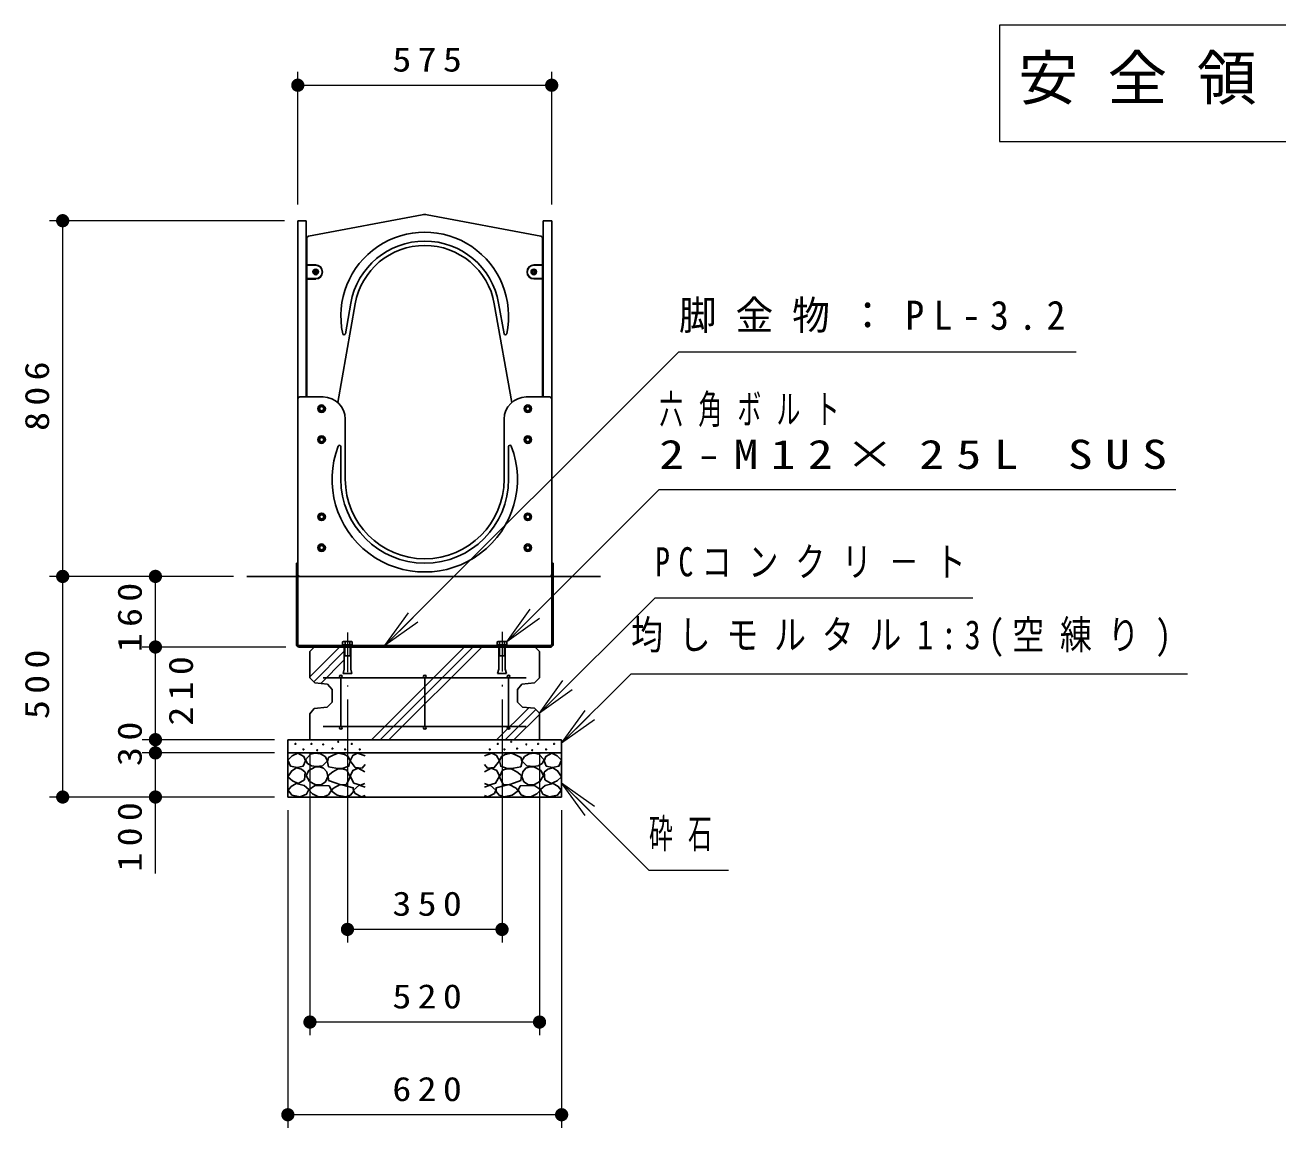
# Model space of a CAD drawing. Units: millimetres on the paper, scale 1:30. Extents: x -385 to 0, y -5 to 267.
# Drawn here: x -163 to -68.4, y 44.8 to 128.2 of the extents above; entities that cross this region are included whole.
import ezdxf

# ---------------------------------------------------------------- set-up
doc = ezdxf.new("R2010")
doc.units = ezdxf.units.MM
doc.linetypes.add('USER2', pattern=[6, 3, -1, 1, -1])
doc.layers.add('1_30', color=7, linetype='Continuous', lineweight=25)
doc.layers.add('1_50', color=7, linetype='Continuous', lineweight=25)
doc.styles.add('ＭＳ ゴシック', font='')
doc.styles.get('ＭＳ ゴシック').set_extended_font_data('MS Gothic')

# ---------------------------------------------------------------- blocks, each defined once
blk = doc.blocks.new('filled_dot')
at = {"color": 0, "linetype": 'Continuous', "lineweight": -2, "const_width": 1.25}
blk.add_lwpolyline([(-0.625, 0, 1), (0.625, 0, 1)], format="xyb", close=True, dxfattribs=at)

msp = doc.modelspace()

# ---------------------------------------------------------------- linework, layer by layer
at = {"layer": '1_30', "lineweight": 13}
for p, q in [((-142.404, 114.609), (-142.404, 124.609)), ((-123.238, 114.609), (-123.238, 124.609)), ((-142.404, 123.609), (-123.238, 123.609)), ((-143.404, 113.373), (-161.154, 113.373)), ((-160.154, 86.503), (-160.154, 113.373)), ((-147.334, 86.503), (-161.154, 86.503)), ((-160.154, 69.836), (-160.154, 86.503)), ((-147.247, 86.503), (-154.154, 86.503)), ((-153.154, 81.169), (-153.154, 86.503)), ((-135.821, 81.276), (-134.053, 83.751)), ((-135.821, 81.276), (-133.699, 83.397)), ((-126.622, 81.555), (-124.854, 84.03)), ((-126.622, 81.555), (-124.501, 83.676)), ((-124.147, 83.323), (-126.622, 81.555)), ((-133.346, 83.044), (-135.821, 81.276)), ((-143.311, 81.169), (-154.154, 81.169)), ((-153.154, 74.169), (-153.154, 81.169)), ((-141.487, 78.924), (-139.242, 81.17)), ((-141.201, 78.55), (-138.904, 80.848)), ((-136.814, 74.17), (-129.814, 81.17)), ((-136.154, 74.17), (-129.154, 81.17)), ((-135.494, 74.17), (-128.494, 81.17)), ((-140.671, 78.421), (-138.904, 80.188)), ((-124.154, 76.169), (-122.386, 78.644)), ((-124.154, 76.169), (-122.033, 78.291)), ((-121.679, 77.937), (-124.154, 76.169)), ((-138.654, 77.195), (-138.654, 58.836)), ((-126.987, 77.195), (-126.987, 58.836)), ((-127.386, 74.17), (-124.971, 76.585)), ((-126.726, 74.17), (-124.44, 76.456)), ((-126.066, 74.17), (-124.154, 76.081)), ((-122.487, 73.906), (-120.72, 76.381)), ((-122.487, 73.906), (-120.366, 76.028)), ((-120.013, 75.674), (-122.487, 73.906)), ((-144.154, 74.169), (-154.154, 74.169)), ((-153.154, 73.169), (-153.154, 74.169)), ((-144.154, 73.169), (-154.154, 73.169)), ((-153.154, 64.06), (-153.154, 73.169)), ((-141.487, 73.169), (-141.487, 51.836)), ((-124.154, 73.169), (-124.154, 51.836)), ((-120.72, 68.429), (-122.487, 70.904)), ((-122.487, 70.904), (-120.013, 69.136)), ((-122.487, 70.904), (-120.366, 68.783)), ((-144.154, 69.836), (-161.154, 69.836)), ((-143.154, 68.836), (-143.154, 44.836)), ((-122.487, 68.836), (-122.487, 44.836)), ((-126.987, 59.836), (-138.654, 59.836)), ((-124.154, 52.836), (-141.487, 52.836)), ((-122.487, 45.836), (-143.154, 45.836))]:
    msp.add_line(p, q, dxfattribs=at)
at = {"layer": '1_30', "color": 2}
for p, q in [((-141.585, 112.195), (-133.007, 113.819)), ((-124.057, 112.195), (-132.635, 113.819)), ((-141.721, 112.031), (-141.721, 100.056)), ((-123.921, 112.031), (-123.921, 100.056)), ((-141.771, 110.003), (-141.054, 110.003)), ((-141.688, 110.036), (-141.054, 110.036)), ((-123.871, 110.003), (-124.588, 110.003)), ((-141.771, 109.003), (-141.054, 109.003)), ((-141.688, 108.969), (-141.054, 108.969)), ((-123.871, 109.003), (-124.588, 109.003)), ((-138.073, 107.096), (-139.388, 99.641)), ((-138.401, 107.153), (-138.809, 104.84)), ((-127.569, 107.096), (-126.254, 99.641)), ((-127.24, 107.153), (-126.832, 104.84)), ((-142.511, 87.503), (-142.511, 81.369)), ((-142.511, 87.503), (-142.404, 87.503)), ((-123.131, 87.503), (-123.238, 87.503)), ((-123.131, 87.503), (-123.131, 81.369)), ((-142.311, 81.276), (-132.821, 81.276)), ((-142.311, 81.169), (-132.821, 81.169)), ((-123.331, 81.276), (-132.821, 81.276)), ((-123.331, 81.169), (-132.821, 81.169))]:
    msp.add_line(p, q, dxfattribs=at)
at = {"layer": '1_30', "color": 1}
for p, q in [((-142.404, 113.373), (-142.404, 81.369)), ((-142.404, 113.373), (-141.771, 113.373)), ((-141.771, 113.373), (-141.771, 100.056)), ((-123.871, 113.373), (-123.871, 100.056)), ((-123.871, 113.373), (-123.238, 113.373)), ((-123.238, 113.373), (-123.238, 81.369)), ((-142.404, 99.889), (-142.404, 86.669)), ((-142.238, 100.056), (-140.488, 100.056)), ((-123.404, 100.056), (-125.154, 100.056)), ((-123.238, 86.669), (-123.238, 99.889)), ((-138.821, 98.389), (-138.821, 93.836)), ((-126.821, 98.389), (-126.821, 93.836)), ((-139.154, 96.313), (-139.154, 93.836)), ((-126.488, 96.313), (-126.488, 93.836)), ((-142.404, 86.503), (-141.771, 86.503)), ((-123.404, 86.503), (-142.238, 86.503)), ((-123.871, 86.503), (-123.238, 86.503))]:
    msp.add_line(p, q, dxfattribs=at)
at = {"layer": '1_30', "color": 2, "lineweight": 13}
for p, q in [((-123.954, 110.036), (-124.588, 110.036)), ((-123.954, 108.969), (-124.588, 108.969))]:
    msp.add_line(p, q, dxfattribs=at)
at = {"layer": '1_30', "color": 4, "lineweight": 13}
for p, q in [((-141.054, 109.58), (-141.121, 109.541)), ((-141.121, 109.541), (-141.121, 109.464)), ((-141.121, 109.464), (-141.054, 109.426)), ((-140.988, 109.541), (-141.054, 109.58)), ((-141.054, 109.426), (-140.988, 109.464)), ((-140.988, 109.464), (-140.988, 109.541)), ((-124.654, 109.541), (-124.588, 109.58)), ((-124.654, 109.464), (-124.654, 109.541)), ((-124.588, 109.426), (-124.654, 109.464)), ((-124.588, 109.58), (-124.521, 109.541)), ((-124.521, 109.464), (-124.588, 109.426)), ((-124.521, 109.541), (-124.521, 109.464))]:
    msp.add_line(p, q, dxfattribs=at)
at = {"layer": '1_30', "color": 4}
for p, q in [((-142.511, 87.503), (-142.511, 81.369)), ((-123.131, 87.503), (-123.131, 81.369))]:
    msp.add_line(p, q, dxfattribs=at)
at = {"layer": '1_30'}
for p, q in [((-142.511, 87.503), (-142.404, 87.503)), ((-123.131, 87.503), (-123.238, 87.503)), ((-146.247, 86.503), (-142.511, 86.503)), ((-142.404, 86.503), (-123.238, 86.503)), ((-123.131, 86.503), (-119.562, 86.503)), ((-139.02, 81.555), (-138.954, 81.593)), ((-139.02, 81.343), (-139.02, 81.555)), ((-138.354, 81.593), (-138.954, 81.593)), ((-138.837, 81.343), (-138.837, 81.555)), ((-138.471, 81.343), (-138.471, 81.555)), ((-138.289, 81.555), (-138.354, 81.593)), ((-138.289, 81.343), (-138.289, 81.555)), ((-127.353, 81.555), (-127.288, 81.593)), ((-127.353, 81.343), (-127.353, 81.555)), ((-127.288, 81.593), (-126.688, 81.593)), ((-127.17, 81.343), (-127.17, 81.555)), ((-126.805, 81.343), (-126.805, 81.555)), ((-126.622, 81.555), (-126.688, 81.593)), ((-126.622, 81.343), (-126.622, 81.555)), ((-141.488, 80.836), (-141.154, 81.17)), ((-141.487, 78.836), (-141.487, 80.836)), ((-141.154, 81.169), (-124.487, 81.169)), ((-124.488, 81.169), (-141.154, 81.169)), ((-139.654, 81.169), (-137.223, 81.169)), ((-139.054, 81.343), (-138.254, 81.343)), ((-139.054, 81.276), (-139.054, 81.343)), ((-139.054, 81.276), (-138.254, 81.276)), ((-138.954, 81.276), (-138.954, 81.169)), ((-138.904, 81.169), (-138.904, 79.504)), ((-138.854, 81.276), (-138.854, 80.509)), ((-138.854, 80.509), (-138.454, 80.509)), ((-138.454, 81.276), (-138.454, 80.509)), ((-138.404, 81.169), (-138.404, 79.502)), ((-138.354, 81.276), (-138.354, 81.169)), ((-138.254, 81.343), (-138.254, 81.276)), ((-125.988, 81.169), (-128.419, 81.169)), ((-126.588, 81.343), (-127.388, 81.343)), ((-127.388, 81.343), (-127.388, 81.276)), ((-126.588, 81.276), (-127.388, 81.276)), ((-127.288, 81.276), (-127.288, 81.169)), ((-127.237, 81.169), (-127.237, 79.504)), ((-127.188, 81.276), (-127.188, 80.509)), ((-126.788, 80.509), (-127.188, 80.509)), ((-126.788, 81.276), (-126.788, 80.509)), ((-126.737, 81.169), (-126.737, 79.502)), ((-126.688, 81.276), (-126.688, 81.169)), ((-126.588, 81.276), (-126.588, 81.343)), ((-124.154, 80.836), (-124.487, 81.169)), ((-124.154, 78.836), (-124.154, 80.836)), ((-138.904, 79.503), (-138.988, 79.17)), ((-138.404, 79.503), (-138.321, 79.169)), ((-127.238, 79.503), (-127.321, 79.17)), ((-126.738, 79.503), (-126.654, 79.169)), ((-141.487, 78.836), (-141.117, 78.466)), ((-140.488, 78.836), (-125.154, 78.836)), ((-139.154, 78.836), (-139.154, 75.169)), ((-138.987, 79.169), (-138.321, 79.169)), ((-132.821, 78.836), (-132.821, 75.169)), ((-127.321, 79.169), (-126.654, 79.169)), ((-126.488, 78.836), (-126.488, 75.169)), ((-124.154, 78.836), (-124.525, 78.466)), ((-141.117, 78.466), (-140.152, 78.369)), ((-140.153, 78.369), (-139.821, 77.964)), ((-139.821, 77.003), (-139.821, 77.964)), ((-125.489, 78.369), (-125.821, 77.964)), ((-125.821, 77.003), (-125.821, 77.964)), ((-124.524, 78.466), (-125.489, 78.369)), ((-140.191, 76.633), (-141.156, 76.536)), ((-139.821, 77.003), (-140.191, 76.632)), ((-125.821, 77.003), (-125.45, 76.632)), ((-125.45, 76.633), (-124.524, 76.54)), ((-141.156, 76.536), (-141.487, 76.131)), ((-141.487, 74.169), (-141.487, 76.131)), ((-124.154, 76.169), (-124.524, 76.54)), ((-124.154, 74.169), (-124.154, 76.169)), ((-140.488, 75.169), (-125.154, 75.169)), ((-143.154, 69.836), (-143.154, 74.169)), ((-143.154, 74.169), (-122.487, 74.169)), ((-122.487, 69.836), (-122.487, 74.169)), ((-143.154, 73.169), (-122.487, 73.169)), ((-143.154, 69.836), (-122.487, 69.836))]:
    msp.add_line(p, q, dxfattribs=at)
at = {"layer": '1_30', "linetype": 'USER2', "lineweight": 13}
for p, q in [((-126.987, 82.319), (-126.987, 78.195)), ((-138.654, 82.273), (-138.654, 78.195))]:
    msp.add_line(p, q, dxfattribs=at)
at = {"layer": '1_30', "lineweight": 13}
for points in [[(-135.821, 81.276), (-113.634, 103.463), (-83.634, 103.463)], [(-126.622, 81.555), (-115.118, 93.059), (-76.118, 93.059)], [(-124.154, 76.169), (-115.431, 84.893), (-91.431, 84.893)], [(-122.487, 73.906), (-117.239, 79.155), (-75.239, 79.155)], [(-122.487, 70.904), (-115.894, 64.311), (-109.894, 64.311)]]:
    msp.add_lwpolyline(points, dxfattribs=at)
at = {"layer": '1_30'}
for points in [[(-142.406, 73.15), (-142.828, 72.949), (-143.145, 72.632), (-142.944, 72.167), (-142.459, 72.072), (-141.994, 72.178), (-141.825, 72.569), (-141.952, 72.907)], [(-141.092, 73.153), (-141.443, 73.062), (-141.83, 72.639), (-141.677, 72.36), (-141.372, 72.201), (-141.029, 72.152), (-140.533, 72.198), (-140.155, 72.558), (-140.344, 72.891), (-140.699, 73.098)], [(-139.364, 73.159), (-139.722, 73.01), (-140.086, 72.831), (-140.164, 72.497), (-140.074, 72.121), (-139.525, 72.014), (-139.042, 71.984), (-138.559, 72.157), (-138.457, 72.563), (-138.613, 72.903), (-138.881, 73.052)], [(-126.277, 73.159), (-125.919, 73.01), (-125.555, 72.831), (-125.478, 72.497), (-125.567, 72.121), (-126.116, 72.014), (-126.6, 71.984), (-127.083, 72.157), (-127.184, 72.563), (-127.029, 72.903), (-126.761, 73.052)], [(-124.55, 73.153), (-124.199, 73.062), (-123.811, 72.639), (-123.964, 72.36), (-124.269, 72.201), (-124.613, 72.152), (-125.109, 72.198), (-125.487, 72.558), (-125.298, 72.891), (-124.942, 73.098)], [(-123.236, 73.15), (-122.813, 72.949), (-122.497, 72.632), (-122.697, 72.167), (-123.183, 72.072), (-123.648, 72.178), (-123.817, 72.569), (-123.69, 72.907)], [(-142.49, 72.051), (-142.849, 71.819), (-143.145, 71.365), (-142.807, 71.058), (-142.364, 70.847), (-141.899, 71.143), (-141.846, 71.703), (-142.118, 71.944)], [(-141.515, 71.008), (-141.101, 70.778), (-140.65, 70.747), (-140.308, 70.988), (-140.146, 71.387), (-140.22, 71.745), (-140.452, 72.017), (-140.763, 72.127), (-141.119, 72.089), (-141.579, 71.843), (-141.776, 71.459)], [(-139.398, 71.939), (-139.767, 71.741), (-140.119, 71.461), (-140.083, 71.092), (-139.587, 70.912), (-139.164, 70.768), (-138.731, 70.786), (-138.461, 71.362), (-138.695, 71.867), (-139.031, 71.976)], [(-126.244, 71.939), (-125.874, 71.741), (-125.523, 71.461), (-125.559, 71.092), (-126.055, 70.912), (-126.478, 70.768), (-126.911, 70.786), (-127.181, 71.362), (-126.947, 71.867), (-126.611, 71.976)], [(-124.127, 71.008), (-124.541, 70.778), (-124.992, 70.747), (-125.334, 70.988), (-125.496, 71.387), (-125.422, 71.745), (-125.19, 72.017), (-124.879, 72.127), (-124.523, 72.089), (-124.063, 71.843), (-123.865, 71.459)], [(-123.151, 72.051), (-122.792, 71.819), (-122.497, 71.365), (-122.835, 71.058), (-123.278, 70.847), (-123.743, 71.143), (-123.796, 71.703), (-123.524, 71.944)], [(-142.518, 70.853), (-142.897, 70.641), (-143.122, 70.359), (-142.853, 69.981), (-142.225, 69.846), (-141.747, 70.059), (-141.565, 70.396), (-141.925, 70.699)], [(-140.614, 70.715), (-141.137, 70.688), (-141.578, 70.373), (-141.29, 70.067), (-140.83, 69.859), (-140.454, 69.854), (-140.092, 70.003), (-139.866, 70.355), (-140.038, 70.679)], [(-139.204, 70.776), (-139.717, 70.497), (-139.88, 70.299), (-139.42, 69.974), (-138.789, 69.848), (-138.436, 69.971), (-138.204, 70.254), (-138.222, 70.533), (-138.798, 70.686)], [(-126.438, 70.776), (-125.924, 70.497), (-125.762, 70.299), (-126.222, 69.974), (-126.852, 69.848), (-127.205, 69.971), (-127.438, 70.254), (-127.42, 70.533), (-126.843, 70.686)], [(-125.028, 70.715), (-124.505, 70.688), (-124.064, 70.373), (-124.352, 70.067), (-124.811, 69.859), (-125.188, 69.854), (-125.55, 70.003), (-125.775, 70.355), (-125.604, 70.679)], [(-123.124, 70.853), (-122.745, 70.641), (-122.52, 70.359), (-122.789, 69.981), (-123.417, 69.846), (-123.894, 70.059), (-124.076, 70.396), (-123.717, 70.699)]]:
    msp.add_lwpolyline(points, close=True, dxfattribs=at)
for points in [[(-137.321, 72.946), (-137.891, 73.157), (-138.25, 72.978), (-138.461, 72.576), (-138.071, 72.07), (-137.553, 72.027), (-137.321, 72.291)], [(-128.321, 72.946), (-127.751, 73.157), (-127.392, 72.978), (-127.18, 72.576), (-127.571, 72.07), (-128.089, 72.027), (-128.321, 72.291)], [(-137.331, 71.742), (-137.838, 72.006), (-138.261, 71.837), (-138.461, 71.404), (-138.166, 70.887), (-137.659, 70.728), (-137.331, 70.865)], [(-128.31, 71.742), (-127.803, 72.006), (-127.381, 71.837), (-127.18, 71.404), (-127.476, 70.887), (-127.983, 70.728), (-128.31, 70.865)], [(-137.321, 70.591), (-137.764, 70.728), (-138.197, 70.359), (-138.081, 70.094), (-137.595, 69.852), (-137.321, 69.957)], [(-128.321, 70.591), (-127.877, 70.728), (-127.444, 70.359), (-127.561, 70.094), (-128.046, 69.852), (-128.321, 69.957)]]:
    msp.add_lwpolyline(points, dxfattribs=at)
for centre, radius in [((-141.054, 109.503), 0.208), ((-124.588, 109.503), 0.208), ((-139.154, 78.936), 0.1), ((-132.821, 78.936), 0.1), ((-126.488, 78.936), 0.1), ((-139.154, 75.069), 0.1), ((-132.821, 75.069), 0.1), ((-126.488, 75.069), 0.1), ((-142.588, 73.845), 0.0333), ((-141.38, 73.845), 0.0333), ((-140.49, 73.814), 0.0333), ((-139.346, 74.004), 0.0333), ((-138.329, 73.845), 0.0333), ((-127.313, 73.845), 0.0333), ((-126.296, 74.004), 0.0333), ((-125.151, 73.814), 0.0333), ((-124.261, 73.845), 0.0333), ((-123.054, 73.845), 0.0333), ((-141.984, 73.432), 0.0333), ((-140.935, 73.369), 0.0333), ((-139.791, 73.496), 0.0333), ((-138.838, 73.432), 0.0333), ((-137.725, 73.432), 0.0333), ((-127.916, 73.432), 0.0333), ((-126.804, 73.432), 0.0333), ((-125.851, 73.496), 0.0333), ((-124.706, 73.369), 0.0333), ((-123.658, 73.432), 0.0333)]:
    msp.add_circle(centre, radius, dxfattribs=at)
at = {"layer": '1_30', "color": 3}
for centre in [(-141.054, 109.503), (-124.588, 109.503)]:
    msp.add_circle(centre, 0.175, dxfattribs=at)
at = {"layer": '1_30', "color": 2, "lineweight": 13}
for centre in [(-141.054, 109.503), (-124.588, 109.503)]:
    msp.add_circle(centre, 0.158, dxfattribs=at)
at = {"layer": '1_30', "color": 4, "lineweight": 13}
for centre, radius in [((-141.054, 109.503), 0.136), ((-141.054, 109.503), 0.077), ((-124.588, 109.503), 0.136), ((-124.588, 109.503), 0.077)]:
    msp.add_circle(centre, radius, dxfattribs=at)
at = {"layer": '1_30', "color": 232}
for centre in [(-140.604, 99.169), (-125.038, 99.169), (-140.604, 96.836), (-125.038, 96.836), (-140.604, 91.003), (-125.038, 91.003), (-140.604, 88.669), (-125.038, 88.669)]:
    msp.add_circle(centre, 0.283, dxfattribs=at)
at = {"layer": '1_30', "color": 232, "lineweight": 13}
for centre in [(-140.604, 99.169), (-125.038, 99.169), (-140.604, 96.836), (-125.038, 96.836), (-140.604, 91.003), (-125.038, 91.003), (-140.604, 88.669), (-125.038, 88.669)]:
    msp.add_circle(centre, 0.217, dxfattribs=at)
at = {"layer": '1_30', "color": 1}
for centre in [(-140.604, 99.169), (-125.038, 99.169), (-140.604, 96.836), (-125.038, 96.836), (-140.604, 91.003), (-125.038, 91.003), (-140.604, 88.669), (-125.038, 88.669)]:
    msp.add_circle(centre, 0.158, dxfattribs=at)
at = {"layer": '1_30', "color": 2}
for centre, radius, start, end in [((-132.821, 112.836), 1, 79.28293, 100.71707), ((-141.554, 112.031), 0.167, 100.71707, 180), ((-132.821, 106.169), 6.333, 347.84449, 192.15551), ((-132.821, 106.169), 5.667, 10, 170), ((-124.088, 112.031), 0.167, 0, 79.28293), ((-132.821, 106.169), 5.333, 10, 170), ((-141.688, 110.069), 0.0333, 180, 270), ((-141.054, 109.503), 0.5, 270, 90), ((-124.588, 109.503), 0.5, 90, 270), ((-141.688, 108.936), 0.0333, 90, 180), ((-138.911, 104.858), 0.103, 192.15551, 350), ((-126.731, 104.858), 0.103, 190, 347.84449), ((-142.311, 81.369), 0.2, 180, 270), ((-142.311, 81.369), 0.0933, 180, 270), ((-123.331, 81.369), 0.0933, 270, 0), ((-123.331, 81.369), 0.2, 270, 0)]:
    msp.add_arc(centre, radius, start, end, dxfattribs=at)
at = {"layer": '1_30', "color": 2, "lineweight": 13}
for centre, radius, start, end in [((-141.054, 109.503), 0.533, 270, 90), ((-124.588, 109.503), 0.533, 90, 270), ((-123.954, 110.069), 0.0333, 270, 0), ((-123.954, 108.936), 0.0333, 0, 90)]:
    msp.add_arc(centre, radius, start, end, dxfattribs=at)
at = {"layer": '1_30', "color": 1}
for centre, radius, start, end in [((-142.238, 99.889), 0.167, 90, 180), ((-140.488, 98.389), 1.667, 0, 90), ((-125.154, 98.389), 1.667, 90, 180), ((-123.404, 99.889), 0.167, 0, 90), ((-132.821, 93.836), 7, 158.95539, 21.04461), ((-139.258, 96.313), 0.103, 0, 158.95539), ((-126.384, 96.313), 0.103, 21.04461, 180), ((-132.821, 93.836), 6.333, 180, 0), ((-132.821, 93.836), 6, 180, 0), ((-142.238, 86.669), 0.167, 180, 270), ((-123.404, 86.669), 0.167, 270, 0)]:
    msp.add_arc(centre, radius, start, end, dxfattribs=at)
at = {"layer": '1_30'}
for centre, radius, start, end in [((-138.928, 81.397), 0.183, 60.00001, 119.99999), ((-138.654, 81.133), 0.46, 66.57346, 113.42654), ((-138.38, 81.397), 0.183, 60.00001, 119.99999), ((-127.262, 81.397), 0.183, 60.00001, 119.99999), ((-126.988, 81.133), 0.46, 66.57346, 113.42654), ((-126.713, 81.397), 0.183, 60.00001, 119.99999)]:
    msp.add_arc(centre, radius, start, end, dxfattribs=at)
at = {"layer": '1_50', "lineweight": 13}
for p, q in [((-89.419, 128.155), (-89.419, 119.355)), ((-37.119, 128.155), (-89.419, 128.155)), ((-89.419, 119.355), (-37.119, 119.355))]:
    msp.add_line(p, q, dxfattribs=at)

# ---------------------------------------------------------------- block references
at = {"layer": '1_30', "lineweight": 13, "xscale": 0.4, "yscale": 0.4}
for p in [(-142.404, 123.609), (-138.654, 59.836), (-141.487, 52.836), (-143.154, 45.836)]:
    msp.add_blockref('filled_dot', p, dxfattribs=at)
for p, rotation in [((-123.238, 123.609), 180), ((-160.154, 113.373), 270), ((-160.154, 86.503), 90), ((-160.154, 86.503), 270), ((-153.154, 86.503), 270), ((-153.154, 81.169), 270), ((-153.154, 81.169), 90), ((-153.154, 74.169), 90), ((-153.154, 74.169), 270), ((-153.154, 73.169), 270), ((-160.154, 69.836), 90), ((-153.154, 69.836), 90), ((-126.987, 59.836), 180), ((-124.154, 52.836), 180), ((-122.487, 45.836), 180)]:
    msp.add_blockref('filled_dot', p, dxfattribs=dict(at, rotation=rotation))

# ---------------------------------------------------------------- texts
at = {"layer": '1_30', "style": 'ＭＳ ゴシック'}
for s, insert, char_height, attachment_point in [('\\T1.33;\\W1.15;575', (-132.404, 124.609), 1.833, 8), ('\\T1.5;\\W0.95;脚金物：PL-3.2', (-113.634, 106.113), 2.199, 4), ('\\T1.64;\\W0.6;六角ボルト', (-115.118, 99.009), 2.199, 4), ('\\T1.5;\\W1.25;2-M12×25L\\~SUS', (-115.118, 95.709), 2.199, 4), ('\\T1.57;\\W0.75;PCコンクリ－ト', (-115.431, 87.543), 2.199, 4), ('\\T1.5;\\W0.8;均しモルタル1:3(空練り)', (-117.239, 81.805), 2.199, 4), ('\\T1.64;\\W0.6;砕石', (-115.894, 66.961), 2.199, 4), ('\\T1.33;\\W1.15;350', (-132.406, 60.836), 1.833, 8), ('\\T1.33;\\W1.15;520', (-132.406, 53.836), 1.833, 8), ('\\T1.33;\\W1.15;620', (-132.406, 46.836), 1.833, 8)]:
    msp.add_mtext(s, dxfattribs=dict(at, insert=insert, char_height=char_height, attachment_point=attachment_point))
at = {"layer": '1_30', "char_height": 1.833, "rotation": 90, "style": 'ＭＳ ゴシック'}
for s, insert, attachment_point in [('\\T1.33;\\W1.15;806', (-161.154, 100.353), 8), ('\\T1.33;\\W1.15;160', (-154.154, 83.636), 8), ('\\T1.33;\\W1.15;500', (-161.154, 78.586), 8), ('\\T1.33;\\W1.15;210', (-152.154, 78.091), 2), ('\\T1.34;\\W1.15;30', (-154.154, 74.097), 8), ('\\T1.33;\\W1.15;100', (-154.154, 67.06), 8)]:
    msp.add_mtext(s, dxfattribs=dict(at, insert=insert, attachment_point=attachment_point))
at = {"layer": '1_50', "insert": (-88.019, 123.755), "char_height": 3.299, "attachment_point": 4, "style": 'ＭＳ ゴシック'}
msp.add_mtext('\\T1.5;安全領域\\~S=1/50', dxfattribs=at)

doc.saveas('drawing.dxf')
